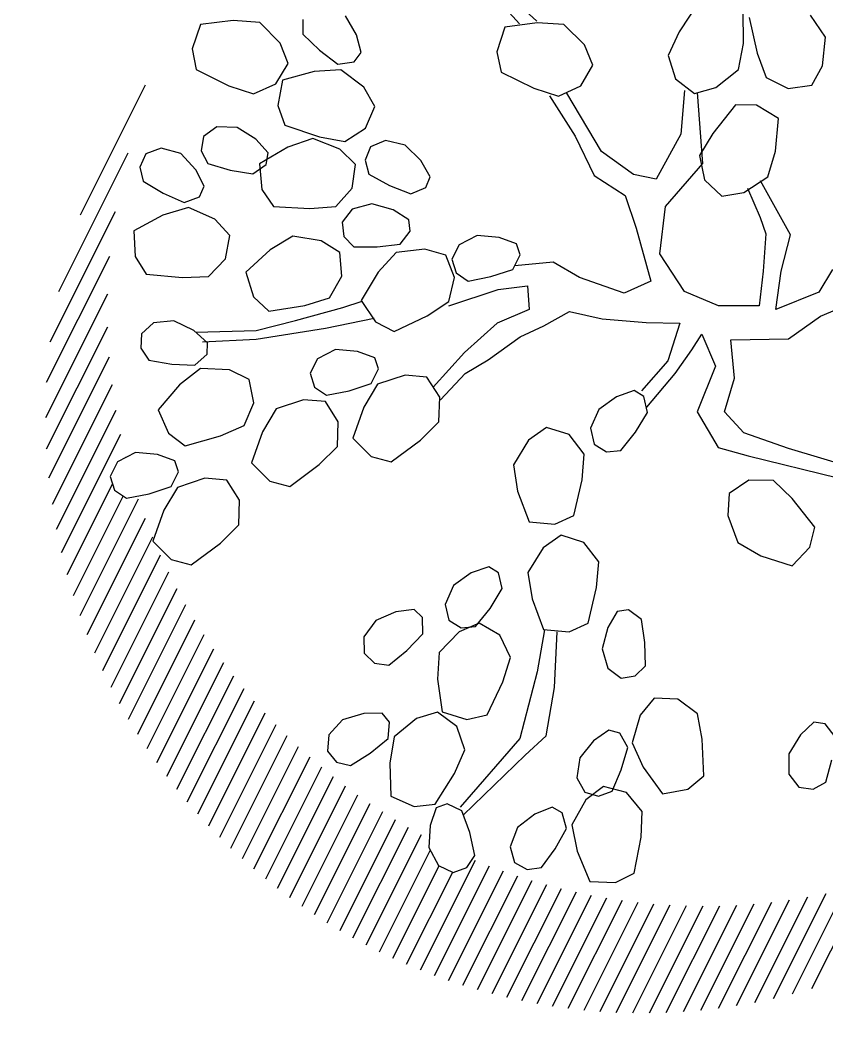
# Model space of a CAD drawing. Extents: x -809667 to 586099, y 3084146 to 3634412.
# Drawn here: x 381280.369 to 381281.369, y 3086172.882 to 3086174.134 of the extents above; entities that cross this region are included whole.
import ezdxf

# ---------------------------------------------------------------- set-up
doc = ezdxf.new("R2010")
doc.units = 0
doc.header["$LTSCALE"] = 0.5
doc.layers.get('0').update_dxf_attribs({"linetype": 'CONTINUOUS'})
doc.layers.add('文字', color=7, linetype='CONTINUOUS')

# ---------------------------------------------------------------- blocks, each defined once
blk = doc.blocks.new('紫薇')
at = {"color": 0}
for p, q in [((298.6172961974517, 344.5892124092206), (325.6190232317895, 350.0449332697317)), ((325.6190232317895, 350.0449332697317), (338.6073490707204, 332.7769548678771)), ((278.1022579669952, 335.9034997513518), (298.6172961974517, 344.5892124092206)), ((267.3284625420347, 314.2668017921969), (278.1022579669952, 335.9034997513518)), ((338.6073490707204, 332.7769548678771), (340.7919921306893, 315.488286412321)), ((243.0480396812782, 326.8338760109618), (246.8804222354665, 315.3777067093179)), ((204.4179439041764, 300.6331061320379), (208.0656473506242, 318.6739686829969)), ((246.8804222354665, 315.3777067093179), (237.8839038591832, 298.0919122984633)), ((266.2734980098903, 295.8911283733323), (267.3284625420347, 314.2668017921969)), ((340.7919921306893, 315.488286412321), (319.2145183999091, 293.8309007370844)), ((471.3169694686367, 230.5872365121613), (385.2805523837451, 316.6236535970238)), ((57.57177859265357, 263.8888908075169), (81.74245021026582, 307.3671524031088)), ((72.0741807455197, 266.3043487975374), (88.99365128669888, 304.9516914514825)), ((205.5042260969058, 285.1985236192122), (204.4179439041764, 300.6331061320379)), ((237.8839038591832, 298.0919122984633), (226.8994977707043, 282.1782527370378)), ((281.4165803836659, 282.9504844425246), (266.2734980098903, 295.8911283733323)), ((319.2145183999091, 293.8309007370844), (301.9465587297454, 280.8281926391646)), ((213.4557603541762, 279.7099758116528), (205.5042260969058, 285.1985236192122)), ((226.8994977707043, 282.1782527370378), (213.4557603541762, 279.7099758116528)), ((226.1412803642452, 276.8277029981837), (247.6799377156422, 282.5193317169324)), ((247.6799377156422, 282.5193317169324), (275.1822440465912, 284.0945457974449)), ((275.1822440465912, 284.0945457974449), (285.593114274554, 265.1606220817193)), ((301.9465587297454, 280.8281926391646), (281.4165803836659, 282.9504844425246)), ((212.410773913376, 256.9356302293018), (226.1412803642452, 276.8277029981837)), ((37.05740179214627, 253.8841225961223), (57.67293766606599, 262.3285336820409)), ((57.67293766606599, 262.3285336820409), (84.73681822419167, 267.4670667489991)), ((84.73681822419167, 267.4670667489991), (97.52164419554174, 250.0478844745085)), ((285.593114274554, 265.1606220817193), (285.3063451256603, 247.7368312841281)), ((323.6793823372573, 258.6002604654059), (339.7833451582119, 264.3243467537686)), ((339.7833451582119, 264.3243467537686), (352.8342525633052, 260.2622830336913)), ((375.4126366330311, 252.7021842142567), (389.5435567433015, 262.3157100630924)), ((389.5435567433015, 262.3157100630924), (403.1976321833208, 261.688996729441)), ((508.768406164294, 175.458130286861), (417.1259036289557, 267.1006328221993)), ((26.03048380464315, 232.3753233244643), (37.05740179214627, 253.8841225961223)), ((208.7630727896467, 238.8947710404173), (212.410773913376, 256.9356302293018)), ((312.065494469367, 244.3210423281416), (323.6793823372573, 258.6002604654059)), ((352.8342525633052, 260.2622830336913), (358.4468504358083, 249.5683712484315)), ((403.1976321833208, 261.688996729441), (411.3340518064797, 252.7637695698068)), ((97.52164419554174, 250.0478844745085), (99.50328829605132, 232.7347735771909)), ((285.3063451256603, 247.7368312841281), (260.8782040560618, 229.3548931153491)), ((358.4468504358083, 249.5683712484315), (356.5163093227893, 237.6434401320294)), ((367.7908496009186, 235.9484734470025), (375.4126366330311, 252.7021842142567)), ((411.3340518064797, 252.7637695698068), (412.4844856476411, 240.7384848287329)), ((221.9200410572812, 223.939257168211), (208.7630727896467, 238.8947710404173)), ((305.8545414386317, 230.1495777340606), (312.065494469367, 244.3210423281416)), ((356.5163093227893, 237.6434401320294), (340.5171787068248, 226.5185198700055)), ((412.4844856476411, 240.7384848287329), (399.8218994922936, 225.9264983600006)), ((-76.48136852309108, 236.6478914050385), (-52.53031011484563, 217.6485090991482)), ((24.75998944044113, 214.0132927233353), (26.03048380464315, 232.3753233244643)), ((99.50328829605132, 232.7347735771909), (77.6731929378584, 211.3320479663089)), ((260.8782040560618, 229.3548931153491), (241.9422612730414, 218.9297830453143)), ((247.8639640295878, 214.3077588537708), (266.3797727078199, 229.8443670878187)), ((266.3797727078199, 229.8443670878187), (288.6566017111763, 229.6178995491937)), ((288.6566017111763, 229.6178995491937), (315.5913088917732, 223.8403826011345)), ((310.3446200117469, 221.5944477813318), (305.8545414386317, 230.1495777340606)), ((365.3688162779436, 220.6664545712993), (367.7908496009186, 235.9484734470025)), ((241.9422612730414, 218.9297830453143), (221.9200410572812, 223.939257168211)), ((323.3955237977207, 217.5323821632192), (310.3446200117469, 221.5944477813318)), ((315.5913088917732, 223.8403826011345), (320.6060053789988, 202.8229492353275)), ((340.5171787068248, 226.5185198700055), (323.3955237977207, 217.5323821632192)), ((371.8779523754492, 213.5262724077329), (365.3688162779436, 220.6664545712993)), ((399.8218994922936, 225.9264983600006), (385.5320247961208, 212.8995563192293)), ((528.7108578230254, 137.8380090984283), (442.672246128699, 223.8766207927547)), ((-100.6441168058664, 191.4623797191307), (-109.1079939492047, 217.6772788548842)), ((-52.53031011484563, 217.6485090991482), (-37.6644503492862, 201.9558655200526)), ((39.75019639823586, 200.8958652121946), (24.75998944044113, 214.0132927233353)), ((239.5607820795849, 197.8810886731371), (247.8639640295878, 214.3077588537708)), ((385.5320247961208, 212.8995563192293), (371.8779523754492, 213.5262724077329)), ((-112.0491410754621, 210.5271025570109), (-108.9266582122073, 180.1152655901387)), ((77.6731929378584, 211.3320479663089), (60.25386064685881, 198.5328405061737)), ((194.792738692835, 200.1073300847784), (209.3064284184948, 209.1326053114608)), ((209.3064284184948, 209.1326053114608), (222.9232621947303, 207.9458519080654)), ((222.9232621947303, 207.9458519080654), (230.6863964386284, 198.6941087851301)), ((365.7244992973283, 191.574101020582), (383.5868411576375, 207.8577771922573)), ((383.5868411576375, 207.8577771922573), (405.8541859053075, 208.5460764477029)), ((405.8541859053075, 208.5460764477029), (433.0033802054822, 203.8792357770726)), ((433.0033802054822, 203.8792357770726), (438.8767200671136, 183.0854009920731)), ((-167.5187413757667, 174.8913459675387), (-161.2672714358196, 196.2742251371965)), ((-37.6644503492862, 201.9558655200526), (-37.45963453687727, 181.3174987277016)), ((60.25386064685881, 198.5328405061737), (39.75019639823586, 200.8958652121946)), ((40.65231213904917, 143.1159439021721), (52.73764590360224, 198.6714984113351)), ((67.24004805646837, 201.0869564032182), (57.57177859265357, 162.4396137474105)), ((186.4895536117256, 183.6806572759524), (194.792738692835, 200.1073300847784)), ((230.6863964386284, 198.6941087851301), (231.3421619236469, 186.631731624715)), ((248.2786359190941, 179.9709732746705), (239.5607820795849, 197.8810886731371)), ((320.6060053789988, 202.8229492353275), (315.7070285733789, 186.099589866586)), ((-89.70182894542813, 172.0568461166695), (-100.6441168058664, 191.4623797191307)), ((231.3421619236469, 186.631731624715), (218.0821452308446, 172.352096172981)), ((315.7070285733789, 186.099589866586), (287.2775516351685, 174.8570559909567)), ((358.1027152854949, 174.8203930063173), (365.7244992973283, 191.574101020582)), ((542.3458766366239, 106.5253207551723), (458.8688228623068, 190.0023745294893)), ((-108.9266582122073, 180.1152655901387), (-109.7806109068915, 158.5161078805104)), ((-37.45963453687727, 181.3174987277016), (-48.61132253613323, 164.8125581359491)), ((183.442158613354, 168.5109595200047), (186.4895536117256, 183.6806572759524)), ((266.2543937610462, 169.8291655750945), (248.2786359190941, 179.9709732746705)), ((438.8767200671136, 183.0854009920731), (434.6684516519308, 166.1750136753544)), ((-157.5776558648795, 152.8596373340115), (-167.5187413757667, 174.8913459675387)), ((-66.98882718756795, 163.7899895468727), (-89.70182894542813, 172.0568461166695)), ((-41.52796809002757, 169.6859906809404), (-27.02556593716145, 135.8695669686422)), ((218.0821452308446, 172.352096172981), (203.2694970350713, 159.9228085363284)), ((287.2775516351685, 174.8570559909567), (266.2543937610462, 169.8291655750945)), ((367.5485192909837, 157.283289601095), (358.1027152854949, 174.8203930063173)), ((-48.61132253613323, 164.8125581359491), (-66.98882718756795, 163.7899895468727)), ((-36.69383540190756, 106.8840592382476), (-51.19623755477369, 164.8550717392936)), ((57.57177859265357, 162.4396137474105), (52.73764590360224, 126.2077290834859)), ((189.6526663890108, 161.1095645660535), (183.442158613354, 168.5109595200047)), ((203.2694970350713, 159.9228085363284), (189.6526663890108, 161.1095645660535)), ((221.6271384060383, 151.8350149868056), (236.7752962978557, 162.2902421252802)), ((236.7752962978557, 162.2902421252802), (253.8379055103287, 163.2752036796883)), ((253.8379055103287, 163.2752036796883), (265.2289331573993, 155.7206663088873)), ((434.6684516519308, 166.1750136753544), (406.7245065309107, 153.7747855344787)), ((552.3636828223825, 78.82984503975604), (470.4542362334905, 160.7392916286481)), ((-144.0137825384736, 140.4177860198542), (-157.5776558648795, 152.8596373340115)), ((-109.7806109068915, 158.5161078805104), (-124.411923575215, 143.9590194681659)), ((265.2289331573993, 155.7206663088873), (267.6220021685585, 143.8828360671178)), ((286.7502264985815, 146.3588411575183), (308.1522933263332, 157.5915123419836)), ((308.1522933263332, 157.5915123419836), (329.8688590154052, 152.6216861223802)), ((329.8688590154052, 152.6216861223802), (354.9529803600162, 141.2355098845437)), ((385.925493741408, 147.8880278477445), (367.5485192909837, 157.283289601095)), ((406.7245065309107, 153.7747855344787), (385.925493741408, 147.8880278477445)), ((-124.411923575215, 143.9590194681659), (-144.0137825384736, 140.4177860198542)), ((-94.64350673276931, 138.9528410220519), (-78.2054289681837, 144.737330772914)), ((-78.2054289681837, 144.737330772914), (-52.48166116606444, 128.2171159749851)), ((211.6958820698783, 139.9700879370794), (221.6271384060383, 151.8350149868056)), ((267.6220021685585, 143.8828360671178), (262.4290296956897, 132.9757737657055)), ((275.136342250742, 132.0796249182895), (286.7502264985815, 146.3588411575183)), ((-108.7810623226687, 122.6124246204272), (-94.64350673276931, 138.9528410220519)), ((-27.02556593716145, 135.8695669686422), (4.396306755952537, 106.8840592382476)), ((21.31577321048826, 116.5458941617981), (40.65231213904917, 143.1159439021721)), ((213.6103373961523, 130.4998231632635), (211.6958820698783, 139.9700879370794)), ((354.9529803600162, 141.2355098845437), (355.3723150473088, 119.6321804048494)), ((-52.48166116606444, 128.2171159749851), (-36.12719046883285, 114.0826143110171)), ((225.0013610366732, 122.9452849822119), (213.6103373961523, 130.4998231632635)), ((262.4290296956897, 132.9757737657055), (243.9545045047998, 126.7767455941066)), ((279.8360852366313, 112.722827016376), (275.136342250742, 132.0796249182895)), ((559.9319397447689, 53.583918587683), (479.1181107751618, 134.3977475572901)), ((-97.7490830309689, 97.3705232301727), (-108.7810623226687, 122.6124246204272)), ((52.73764590360224, 126.2077290834859), (33.40111106261611, 102.0531402947381)), ((243.9545045047998, 126.7767455941066), (225.0013610366732, 122.9452849822119)), ((355.3723150473088, 119.6321804048494), (347.0211542472243, 104.3374481229112)), ((411.7745029758662, 108.823284435086), (424.9337461143732, 121.6923474175856)), ((424.9337461143732, 121.6923474175856), (441.5832427879795, 125.5520161734894)), ((441.5832427879795, 125.5520161734894), (454.0888939863071, 120.0352024314925)), ((454.0888939863071, 120.0352024314925), (458.4517154013738, 108.7734621828422)), ((-36.12719046883285, 114.0826143110171), (-33.86847469303757, 93.56719726789743)), ((4.396306755952537, 106.8840592382476), (21.31577321048826, 116.5458941617981)), ((191.5703791044652, 101.959845087491), (206.7185329897329, 112.4150714175776)), ((206.7185329897329, 112.4150714175776), (230.409960322082, 117.2043967759237)), ((230.409960322082, 117.2043967759237), (249.8656431380659, 106.3515259968117)), ((295.2368620699272, 98.9823682801798), (279.8360852366313, 112.722827016376)), ((565.6848854924319, 30.15330331039149), (485.6984261458565, 110.139762656996)), ((4.396306755952537, 82.729467487894), (-36.69383540190756, 106.8840592382476)), ((33.40111106261611, 102.0531402947381), (33.40111106261611, 73.06763256434351)), ((132.5008577452973, 92.39130537305027), (144.5861915107816, 102.0531402947381)), ((144.5861915107816, 102.0531402947381), (161.5056620510295, 109.2995172282681)), ((161.5056620510295, 109.2995172282681), (178.4251285046339, 106.8840592382476)), ((178.4251285046339, 106.8840592382476), (188.09339796938, 97.2222213530913)), ((190.6610024739057, 82.06144707929343), (191.5703791044652, 101.959845087491)), ((249.8656431380659, 106.3515259968117), (270.7571635888889, 88.39595510158688)), ((347.0211542472243, 104.3374481229112), (316.8485969286412, 99.41337341349572)), ((410.4635670399293, 106.8840592382476), (362.1222278922796, 92.39130537305027)), ((403.9955222029239, 95.44816557783633), (411.7745029758662, 108.823284435086)), ((458.4517154013738, 108.7734621828422), (455.1804291140288, 97.14463347289711)), ((-84.92900266405195, 79.15092012379318), (-97.7490830309689, 97.3705232301727)), ((-33.86847469303757, 93.56719726789743), (-43.32138605695218, 76.03392387460917)), ((188.09339796938, 97.2222213530913), (188.09339796938, 85.1449284395203)), ((316.8485969286412, 99.41337341349572), (295.2368620699272, 98.9823682801798)), ((364.5392962796614, 85.1449284395203), (408.0465027391911, 97.2222213530913)), ((407.4857795489952, 86.43877282645553), (403.9955222029239, 95.44816557783633)), ((455.1804291140288, 97.14463347289711), (438.0222124997526, 87.90712115075439)), ((132.5008577452973, 82.72947044949979), (132.5008577452973, 92.39130537305027)), ((188.09339796938, 85.1449284395203), (180.842196892947, 75.48309351596981)), ((270.7571635888889, 88.39595510158688), (265.1095071006566, 67.53969315532595)), ((287.1931487396359, 87.56038642954081), (270.2736781984568, 87.56038642954081)), ((328.283290897496, 89.97584442142397), (287.1931487396359, 87.56038642954081)), ((306.5296876681969, 75.48309055436403), (364.5392962796614, 85.1449284395203)), ((362.1222278922796, 92.39130537305027), (328.283290897496, 89.97584442142397)), ((419.9914269363508, 80.92195760924369), (407.4857795489952, 86.43877282645553)), ((438.0222124997526, 87.90712115075439), (419.9914269363508, 80.92195760924369)), ((570.0132250830065, 8.147294190130197), (490.6842630464525, 87.4762562266842)), ((-87.452242936939, 27.17391297686845), (-77.7839734731242, 77.89855150599033)), ((-61.5057538067922, 73.18662809487432), (-84.92900266405195, 79.15092012379318)), ((21.31577321048826, 46.49758578557521), (4.396306755952537, 82.729467487894)), ((142.1691231224686, 73.06763256434351), (132.5008577452973, 82.72947044949979)), ((201.5973409255967, 64.55771505925804), (190.6610024739057, 82.06144707929343)), ((393.8178164707497, 68.19186627585441), (416.3562965197489, 76.92331996466964)), ((416.3562965197489, 76.92331996466964), (437.3686194894835, 69.52124718669802)), ((-65.69863970763981, 75.48309055436403), (-68.11570400837809, 48.91304377559572)), ((-43.32138605695218, 76.03392387460917), (-61.5057538067922, 73.18662809487432)), ((33.40111106261611, 73.06763256434351), (35.81817536335438, 27.17391297686845)), ((91.41071967408061, 48.91304377559572), (108.3301902152598, 68.23671658430248)), ((108.3301902152598, 68.23671658430248), (139.7520588217303, 75.48309055436403)), ((161.5056620510295, 73.06763256434351), (142.1691231224686, 73.06763256434351)), ((180.842196892947, 75.48309351596981), (161.5056620510295, 73.06763256434351)), ((265.4395455103368, 70.652174574323), (306.5296876681969, 75.48309055436403)), ((380.6585771432146, 55.32280477043241), (393.8178164707497, 68.19186627585441)), ((437.3686194894835, 69.52124718669802), (460.9986319243908, 55.3621276775375)), ((159.0885977502912, 60.99033965077251), (134.917926132679, 56.1594207091257)), ((202.5958042098209, 60.99033965077251), (159.0885977502912, 60.99033965077251)), ((222.4649403057992, 58.91890799347311), (201.5973409255967, 64.55771505925804)), ((265.1095071006566, 67.53969315532595), (252.8091068286449, 55.19583332818002)), ((573.1781404169888, -12.69529067349504), (494.3909795920481, 66.09187015143107)), ((134.917926132679, 56.1594207091257), (139.7520588217303, 36.83574790041894)), ((252.8091068286449, 55.19583332818002), (222.4649403057992, 58.91890799347311)), ((287.1931487396359, 48.91304377559572), (304.1126192798838, 56.1594207091257)), ((304.1126192798838, 56.1594207091257), (321.0320857344195, 53.74396271724254)), ((321.0320857344195, 53.74396271724254), (330.7003551982343, 44.08212483394891)), ((383.1313946088776, 35.55772488284856), (380.6585771432146, 55.32280477043241)), ((460.9986319243908, 55.3621276775375), (458.9637587163597, 33.85075912158936)), ((-68.11570400837809, 48.91304377559572), (-68.11570400837809, 34.42028991039842)), ((11.6475078323856, 10.26570112165064), (21.31577321048826, 46.49758578557521)), ((59.98884698003531, 24.75845498684794), (91.41071967408061, 48.91304377559572)), ((275.1078149741516, 39.25120885204524), (287.1931487396359, 48.91304377559572)), ((330.7003551982343, 44.08212483394891), (330.7003551982343, 32.00483192037791)), ((575.3645857281517, -32.55940551430103), (497.0361863462022, 45.76899386761943)), ((-68.11570400837809, 34.42028991039842), (-56.03037024382502, 5.434782178141177)), ((139.7520588217303, 36.83574790041894), (168.7568631274626, 34.42028991039842)), ((168.7568631274626, 34.42028991039842), (202.5958042098209, 19.92753604520112)), ((275.1078149741516, 29.58937392849475), (275.1078149741516, 39.25120885204524)), ((396.8734529344365, 20.15837534051389), (383.1313946088776, 35.55772488284856)), ((458.9637587163597, 33.85075912158936), (448.9309287946671, 19.60249445308)), ((-70.53277239669114, 0.6038632364943624), (-87.452242936939, 27.17391297686845)), ((35.81817536335438, 27.17391297686845), (59.98884698003531, 24.75845498684794)), ((284.7760803513229, 19.92753604520112), (275.1078149741516, 29.58937392849475)), ((330.7003551982343, 32.00483192037791), (323.4491541218013, 22.34299699682742)), ((473.3073124270886, 19.92753604520112), (490.2267829682678, 27.17391297686845)), ((490.2267829682678, 27.17391297686845), (507.1462494218722, 24.75845498684794)), ((499.2404003483243, 25.88711033581058), (498.777627275922, 26.34988340822747)), ((108.3301902152598, 24.75845498684794), (84.15951859764755, 10.26570112165064)), ((132.5008577452973, 19.92753604520112), (108.3301902152598, 24.75845498684794)), ((154.2544609745964, 17.51207805331796), (132.5008577452973, 19.92753604520112)), ((185.6763336686417, 7.850240170024335), (154.2544609745964, 17.51207805331796)), ((202.5958042098209, 19.92753604520112), (236.4347412036732, 0.6038632364943624)), ((238.8518095919862, 10.26570112165064), (255.7712760455906, 17.51207805331796)), ((255.7712760455906, 17.51207805331796), (279.9419476632029, 17.51207805331796)), ((279.9419476632029, 17.51207805331796), (296.8614182034507, 3.019324188120663)), ((304.1126192798838, 19.92753604520112), (284.7760803513229, 19.92753604520112)), ((323.4491541218013, 22.34299699682742), (304.1126192798838, 19.92753604520112)), ((321.0320857344195, -1.811594753526151), (325.8662225101143, 17.51207805331796)), ((325.8662225101143, 17.51207805331796), (342.7856889637187, 24.75845498684794)), ((342.7856889637187, 24.75845498684794), (366.9563605803996, 24.75845498684794)), ((366.9563605803996, 24.75845498684794), (383.8758311215788, 10.26570112165064)), ((418.3944969139993, 18.13414336834103), (396.8734529344365, 20.15837534051389)), ((448.9309287946671, 19.60249445308), (418.3944969139993, 18.13414336834103)), ((461.2219786625355, 10.26570112165064), (473.3073124270886, 19.92753604520112)), ((507.1462494218722, 24.75845498684794), (516.8145188866183, 15.09661710169166)), ((-11.6475078323856, -10.26570112165064), (11.6475078323856, 10.26570112165064)), ((84.15951859764755, 10.26570112165064), (50.32057751622051, -4.227052743546665)), ((234.0176728162915, -9.057971687056124), (238.8518095919862, 10.26570112165064)), ((383.8758311215788, 10.26570112165064), (400.7952975751832, -11.47342967707664)), ((461.2219786625355, 0.6038661981001496), (461.2219786625355, 10.26570112165064)), ((516.8145188866183, 15.09661710169166), (516.8145188866183, 3.019324188120663)), ((-56.03037024382502, -28.38164153229445), (-70.53277239669114, 0.6038632364943624)), ((-56.03037024382502, 5.434782178141177), (-43.94503647834063, -21.13526460062712)), ((207.4299368979409, 3.019324188120663), (185.6763336686417, 7.850240170024335)), ((234.0176728162915, -11.47342967707664), (207.4299368979409, 3.019324188120663)), ((296.8614182034507, 3.019324188120663), (313.7808846579865, -18.71980661060661)), ((470.8902440397069, -9.057971687056124), (461.2219786625355, 0.6038661981001496)), ((516.8145188866183, 3.019324188120663), (509.5633178101853, -6.642510735429823)), ((576.7092722457892, -51.58176156165428), (516.8145188866038, 8.312991797545692)), ((50.32057751622051, -4.227052743546665), (23.73284159786999, -13.88888766709715)), ((328.2832868108526, -21.13526460062712), (321.0320857344195, -1.811594753526151)), ((509.5633178101853, -6.642510735429823), (490.2267829682678, -9.057971687056124)), ((577.3166555049538, -69.86681435041828), (511.505070714702, -4.055229560181033)), ((-111.6229104679078, -11.47342967707664), (-94.70344401337206, -25.96618354227394)), ((-43.94503647834063, -21.13526460062712), (-11.6475078323856, -10.26570112165064)), ((23.73284159786999, -13.88888766709715), (43.06937643978745, -40.45893740747124)), ((241.2688738927245, -28.38164153229445), (234.0176728162915, -9.057971687056124)), ((400.7952975751832, -11.47342967707664), (391.1270321980119, -30.79710248392075)), ((424.9659732794389, -18.71980661060661), (441.8854397339746, -11.47342967707664)), ((441.8854397339746, -11.47342967707664), (466.0561113506556, -11.47342967707664)), ((466.0561113506556, -11.47342967707664), (482.9755818918347, -25.96618354227394)), ((490.2267829682678, -9.057971687056124), (470.8902440397069, -9.057971687056124)), ((577.2686750931607, -87.49650346831186), (499.9973301359278, -10.22515851107892)), ((313.7808846579865, -18.71980661060661), (304.1126192798838, -38.04347941745073)), ((347.6198257394135, -30.79710248392075), (328.2832868108526, -21.13526460062712)), ((420.1318365037441, -38.04347941745073), (424.9659732794389, -18.71980661060661)), ((-94.70344401337206, -25.96618354227394), (-56.03037024382502, -28.38164153229445)), ((9.230439445003867, -28.38164153229445), (6.813371056690812, -57.3671492645517)), ((21.31577321048826, -38.04347941745073), (9.230439445003867, -28.38164153229445)), ((260.6054128212854, -38.04347941745073), (241.2688738927245, -28.38164153229445)), ((376.6246300451458, -40.45893740747124), (347.6198257394135, -30.79710248392075)), ((391.1270321980119, -30.79710248392075), (376.6246300451458, -40.45893740747124)), ((482.9755818918347, -25.96618354227394), (499.8950483454391, -47.70531434100121)), ((576.6309971970768, -104.5364951019001), (499.6405828895367, -27.54608079436002)), ((-12.52316378429532, -40.45893740747124), (-58.44743863120675, -54.95169127453119)), ((-5.271962707862258, -71.859903129749), (-12.52316378429532, -40.45893740747124)), ((40.65231213904917, -52.53623328264803), (21.31577321048826, -38.04347941745073)), ((43.06937643978745, -40.45893740747124), (72.0741807455197, -57.3671492645517)), ((289.6102171270177, -47.70531434100121), (260.6054128212854, -38.04347941745073)), ((304.1126192798838, -38.04347941745073), (289.6102171270177, -47.70531434100121)), ((427.3830375801772, -57.3671492645517), (420.1318365037441, -38.04347941745073)), ((-89.86930723767728, -45.2898563509807), (-121.2911799317226, -42.8743953993544)), ((-58.44743863120675, -54.95169127453119), (-89.86930723767728, -45.2898563509807)), ((499.8950483454391, -47.70531434100121), (490.2267829682678, -67.02898714784533)), ((575.4571837442636, -121.040351178759), (498.722821844116, -44.30598927859683)), ((6.813371056690812, -57.3671492645517), (33.40111106261611, -88.7681179465726)), ((72.0741807455197, -71.859903129749), (40.65231213904917, -52.53623328264803)), ((71.6946700932458, -62.60843380261213), (77.90517786890268, -55.20703884866089)), ((77.90517786890268, -55.20703884866089), (93.37358841858804, -55.57394669856876)), ((93.37358841858804, -55.57394669856876), (110.9925361145288, -60.8985259430483)), ((446.7195765087381, -67.02898714784533), (427.3830375801772, -57.3671492645517)), ((72.89048138167709, -76.22447221446782), (71.6946700932458, -62.60843380261213)), ((110.9925361145288, -60.8985259430483), (122.4009729037061, -73.62449751328677)), ((141.0632468052208, -73.04816082585603), (157.1874278746545, -61.35269187297672)), ((157.1874278746545, -61.35269187297672), (174.8063724394888, -66.67726848926395)), ((174.8063724394888, -66.67726848926395), (193.3221811186522, -82.21387672331184)), ((475.7243808154017, -76.69082207139581), (446.7195765087381, -67.02898714784533)), ((490.2267829682678, -67.02898714784533), (475.7243808154017, -76.69082207139581)), ((573.7915732748224, -137.0524102390045), (497.2925952241494, -60.55343218831695)), ((11.6475078323856, -96.01449191849679), (-5.271962707862258, -71.859903129749)), ((122.4009729037061, -73.62449751328677), (123.5967873223126, -87.24053855333477)), ((134.1969735454768, -92.51193293835968), (141.0632468052208, -73.04816082585603)), ((87.70312957651913, -88.65375985298306), (72.89048138167709, -76.22447221446782)), ((193.3221811186522, -82.21387672331184), (196.9674848914146, -104.1915963133797)), ((571.6713295081863, -152.6098360019969), (495.3903584401414, -76.32886493392289)), ((33.40111106261611, -88.7681179465726), (26.14990998618305, -122.5845416588709)), ((104.0684030130506, -99.2326944237575), (87.70312957651913, -88.65375985298306)), ((123.5967873223126, -87.24053855333477), (115.8336530793458, -96.49228167813271)), ((142.7991120619699, -112.3426177976653), (134.1969735454768, -92.51193293835968)), ((569.1279341203626, -167.7441101438599), (493.0502117612632, -91.66638778476045)), ((1.979238368570805, -117.7536227172241), (11.6475078323856, -96.01449191849679)), ((115.8336530793458, -96.49228167813271), (104.0684030130506, -99.2326944237575)), ((196.9674848914146, -104.1915963133797), (195.9549042265862, -131.7203600583598)), ((566.1882977040659, -182.4821432572498), (490.301180745475, -106.5950262986589)), ((-29.4426343254745, -141.9082144675776), (1.979238368570805, -117.7536227172241)), ((158.8075734479353, -138.3879415811971), (142.7991120619699, -112.3426177976653)), ((26.14990998618305, -122.5845416588709), (4.396306755952537, -137.0772955240682)), ((562.8756018829445, -196.8471169657423), (487.1681784447283, -121.1396935275407)), ((195.9549042265862, -131.7203600583598), (176.1275658048689, -140.3085110420361)), ((-77.7839734731242, -175.7246381798759), (-29.4426343254745, -141.9082144675776)), ((4.396306755952537, -137.0772955240682), (-60.86450293194503, -178.1400961698964)), ((176.1275658048689, -140.3085110420361), (158.8075734479353, -138.3879415811971)), ((559.2099479891767, -210.8591326016758), (483.6727409727318, -135.3219255852164)), ((157.9827132597566, -162.420142008923), (174.1068943282589, -150.7246730560437)), ((174.1068943282589, -150.7246730560437), (191.7258388930932, -156.0492496741936)), ((555.2088638697751, -224.5357180119026), (479.8335983551515, -149.160452497279)), ((-9.188326003029943, -163.493899111636), (10.31011515855789, -156.7267042947933)), ((10.31011515855789, -156.7267042947933), (29.50726344715804, -162.0410910630599)), ((191.7258388930932, -156.0492496741936), (210.2416475722566, -171.5858579063788)), ((233.6381621640176, -164.0577108608559), (239.8486699396744, -156.6563159069046)), ((239.8486699396744, -156.6563159069046), (255.3170804893598, -157.0232237568125)), ((255.3170804893598, -157.0232237568125), (272.9360281853005, -162.347803001292)), ((-19.32923410553485, -182.5835515940562), (-9.188326003029943, -163.493899111636)), ((29.50726344715804, -162.0410910630599), (36.32957407273352, -179.1359558319673)), ((151.1164399990812, -181.8839141232893), (157.9827132597566, -162.420142008923)), ((234.8339734524488, -177.6737492745742), (233.6381621640176, -164.0577108608559)), ((272.9360281853005, -162.347803001292), (284.3444649744779, -175.0737745715305)), ((310.2542634671554, -170.896204826422), (325.4453736450523, -167.9574095169082)), ((325.4453736450523, -167.9574095169082), (343.7943800603971, -169.4039314175025)), ((550.8877048440481, -237.8922285158478), (475.6671234814567, -162.6716471532709)), ((210.2416475722566, -171.5858579063788), (213.886951345019, -193.5635774983093)), ((284.3444649744779, -175.0737745715305), (285.5402793930843, -188.6898156115785)), ((305.7641848940402, -179.4513347791508), (310.2542634671554, -170.896204826422)), ((343.7943800603971, -169.4039314175025), (357.6533042835072, -179.4055813690647)), ((546.259974462213, -250.9421676637139), (471.1876893734152, -175.869882574887)), ((-29.71117579191923, -211.3384644566104), (-19.32923410553485, -182.5835515940562)), ((36.32957407273352, -179.1359558319673), (35.72698250971735, -203.299114770256)), ((159.7185785155743, -201.7145989825949), (151.1164399990812, -181.8839141232893)), ((249.6466216472909, -190.1030369112268), (234.8339734524488, -177.6737492745742)), ((309.8349287807941, -192.4995343061164), (305.7641848940402, -179.4513347791508)), ((357.6533042835072, -179.4055813690647), (361.7240517893806, -192.4537827959284)), ((213.886951345019, -193.5635774983093), (212.8743706801906, -221.0923412432894)), ((266.0118950838223, -200.6819714820012), (249.6466216472909, -190.1030369112268)), ((285.5402793930843, -188.6898156115785), (277.7771451501176, -197.9415587363765)), ((326.9565836908296, -201.4856720129028), (309.8349287807941, -192.4995343061164)), ((361.7240517893806, -192.4537827959284), (356.1114539159462, -203.1476945811883)), ((541.3375836406776, -263.697446371807), (466.4079564757849, -188.7678192068997)), ((175.727039902471, -227.759922764264), (159.7185785155743, -201.7145989825949)), ((249.0032895794138, -213.8999914331362), (262.2638636389747, -199.0362642845139)), ((262.2638636389747, -199.0362642845139), (280.6128664352, -200.4827842852101)), ((277.7771451501176, -197.9415587363765), (266.0118950838223, -200.6819714820012)), ((280.6128664352, -200.4827842852101), (302.0149332629517, -211.7154554696754)), ((345.2007556566969, -208.3330233665183), (326.9565836908296, -201.4856720129028)), ((536.1310618360003, -276.1685940967873), (461.3391058170091, -201.3766380778106)), ((-20.41389885824174, -226.0772352302447), (-29.71117579191923, -211.3384644566104)), ((35.72698250971735, -203.299114770256), (20.81691914796829, -219.852012055926)), ((356.1114539159462, -203.1476945811883), (345.2007556566969, -208.3330233665183)), ((20.81691914796829, -219.852012055926), (-1.337268739007413, -236.2242480656132)), ((246.4437521183863, -234.3800525022671), (249.0032895794138, -213.8999914331362)), ((302.0149332629517, -211.7154554696754), (310.2612618561834, -232.4110217271373)), ((530.6497304449149, -288.3649322353303), (455.991029779485, -213.7062315699295)), ((-1.337268739007413, -236.2242480656132), (-20.41389885824174, -226.0772352302447)), ((132.4041834240779, -238.9719328666106), (140.2403596164659, -227.7727896245196)), ((140.2403596164659, -227.7727896245196), (149.7554095573723, -226.0950295971707)), ((149.7554095573723, -226.0950295971707), (161.3690556827933, -236.3189999582246)), ((193.0470322584733, -229.6804922269657), (175.727039902471, -227.759922764264)), ((212.8743706801906, -221.0923412432894), (193.0470322584733, -229.6804922269657)), ((219.5152706634253, -269.9275383045897), (202.5958042098209, -226.4492767089978)), ((212.2640695869923, -221.6183577654883), (229.1835401272401, -253.0193264493719)), ((524.9018461206579, -300.2947174407891), (450.3724892898026, -225.7653606099193)), ((161.3690556827933, -236.3189999582246), (171.4433790938929, -251.723105574958)), ((259.0753270788118, -251.9213227825239), (246.4437521183863, -234.3800525022671)), ((310.2612618561834, -232.4110217271373), (315.1400275565684, -259.5229342048988)), ((135.7619381714612, -258.0147063201293), (132.4041834240779, -238.9719328666106)), ((359.6348598022014, -253.8309480836615), (363.1251171482727, -244.8215553322807)), ((363.1251171482727, -244.8215553322807), (377.8846126133576, -240.1778886867687)), ((377.8846126133576, -240.1778886867687), (396.2792423060164, -239.5328611629084)), ((396.2792423060164, -239.5328611629084), (411.1836108416319, -247.8972249133512)), ((518.8947198786773, -311.9652607284952), (444.4912441209308, -237.5617849707487)), ((171.4433790938929, -251.723105574958), (172.0026518553495, -268.8049671938643)), ((229.1835401272401, -253.0193264493719), (260.6054128212854, -301.3285040268674)), ((280.2677272511646, -273.9556573973969), (259.0753270788118, -251.9213227825239)), ((411.1836108416319, -247.8972249133512), (416.7087452076375, -260.3992021949962)), ((512.6348165193631, -323.3830268988095), (438.354161441719, -249.1023718211509)), ((141.4984568813816, -276.6380353560671), (135.7619381714612, -258.0147063201293)), ((315.1400275565684, -259.5229342048988), (297.5990451974794, -272.1401297757402)), ((307.3584118131548, -275.0250531928614), (318.8466258719563, -258.7525565521792)), ((318.8466258719563, -258.7525565521792), (337.2412517536432, -258.1075275531039)), ((337.2412517536432, -258.1075275531039), (359.7797318026423, -266.8389812400565)), ((365.1599903572351, -266.3329238900915), (359.6348598022014, -253.8309480836615)), ((416.7087452076375, -260.3992021949962), (412.3459237916395, -271.6609424436465)), ((506.1278378920397, -334.5537178011728), (431.9673065930256, -260.3931865021586)), ((172.0026518553495, -268.8049671938643), (164.1664763716981, -280.0041144611314)), ((238.8518095919862, -306.1594229685143), (219.5152706634253, -269.9275383045897)), ((359.7797318026423, -266.8389812400565), (370.3212816640735, -286.4650894766673)), ((383.190775920637, -273.3180874297395), (365.1599903572351, -266.3329238900915)), ((152.2726646745577, -282.1013143667951), (141.4984568813816, -276.6380353560671)), ((297.5990451974794, -272.1401297757402), (280.2677272511646, -273.9556573973969)), ((307.1394407544285, -295.6632746541873), (307.3584118131548, -275.0250531928614)), ((402.0941228121519, -278.050899236463), (383.190775920637, -273.3180874297395)), ((412.3459237916395, -271.6609424436465), (402.0941228121519, -278.050899236463)), ((499.3787927625235, -345.4823422012851), (425.3360191998363, -271.4395686385978)), ((164.1664763716981, -280.0041144611314), (152.2726646745577, -282.1013143667951)), ((370.3212816640735, -286.4650894766673), (378.2451344374567, -312.8482414903119)), ((492.39205546421, -356.1732744326582), (418.4649770643446, -282.2461960327928)), ((321.6799679026008, -311.6578337075189), (307.1394407544285, -295.6632746541873)), ((485.1714150616608, -366.6303035597666), (411.3582497761963, -292.8171382743167)), ((260.6054128212854, -301.3285040268674), (325.8662225101143, -339.9758466808125)), ((477.7201164016733, -376.8566744294367), (404.0193435769033, -303.1559016046522)), ((112.7298211855814, -328.650092988275), (124.5137379961088, -311.705375877209)), ((124.5137379961088, -311.705375877209), (143.1629116302356, -304.7066951496527)), ((143.1629116302356, -304.7066951496527), (158.7379153575748, -314.5147317824885)), ((260.6054128212854, -315.8212578920648), (238.8518095919862, -306.1594229685143)), ((345.235885091126, -331.1449702931568), (321.6799679026008, -311.6578337075189)), ((378.2451344374567, -312.8482414903119), (362.2492297049612, -327.3744494589046)), ((158.7379153575748, -314.5147317824885), (172.468421808444, -334.4068045513704)), ((179.6617410955951, -323.5677053211257), (187.6132753528655, -318.0791575117037)), ((187.6132753528655, -318.0791575117037), (202.4300616737455, -322.5366444056854)), ((325.8662225101143, -347.2222236143425), (260.6054128212854, -315.8212578920648)), ((470.0408941467758, -386.8551217042259), (396.4512387024879, -313.265466259938)), ((115.7626905813813, -350.0523020392284), (112.7298211855814, -328.650092988275)), ((177.2024051249027, -337.0130812292919), (179.6617410955951, -323.5677053211257)), ((202.4300616737455, -322.5366444056854), (218.0050677228719, -332.344684404321)), ((362.2492297049612, -327.3744494589046), (345.235885091126, -331.1449702931568)), ((462.1360006612376, -396.6278977483162), (388.6564201788278, -323.1483172659064)), ((172.468421808444, -334.4068045513704), (170.1524739526212, -356.5640783803537)), ((188.1868112143129, -352.9267407888547), (177.2024051249027, -337.0130812292919)), ((218.0050677228719, -332.344684404321), (225.628537193872, -347.6412688465789)), ((325.6521502193063, -343.4576676944271), (335.552021574229, -334.0332836890593)), ((335.552021574229, -334.0332836890593), (345.2108534248546, -334.2741599166766)), ((345.2108534248546, -334.2741599166766), (354.5683895461261, -346.5966135719791)), ((454.0072284353373, -406.1767950520734), (380.6369028402842, -332.8064694570494)), ((325.1700769281015, -362.7881964789703), (325.6521502193063, -343.4576676944271)), ((354.5683895461261, -346.5966135719791), (361.3907000692561, -363.6914824256673)), ((445.6559275829932, -415.5031637294451), (372.3942511779605, -342.2414873244124)), ((124.287763136439, -379.4113358249888), (115.7626905813813, -350.0523020392284)), ((201.1591003732756, -367.4682587729767), (188.1868112143129, -352.9267407888547)), ((225.628537193872, -347.6412688465789), (223.1692035449669, -361.0866481186822)), ((437.0830188179098, -424.607924493961), (363.9295944827027, -351.4545001587539)), ((170.1524739526212, -356.5640783803537), (161.8728724727407, -382.8377601234242)), ((190.1745437718928, -372.3846743395552), (206.7652881462127, -361.3610447077081)), ((206.7652881462127, -361.3610447077081), (224.1507773017511, -367.4044783795252)), ((223.1692035449669, -361.0866481186822), (213.229786333628, -367.9473324576393)), ((327.1027139211074, -382.1789402896538), (325.1700769281015, -362.7881964789703)), ((9.707876415923238, -383.3069238020107), (14.04728230461478, -370.3455958133563)), ((14.04728230461478, -370.3455958133563), (22.69620225485414, -366.0389454001561)), ((22.69620225485414, -366.0389454001561), (36.73201900720596, -372.5506421392784)), ((213.229786333628, -367.9473324576393), (201.1591003732756, -367.4682587729767)), ((224.1507773017511, -367.4044783795252), (242.0131191620603, -383.6881545530632)), ((246.5770736159757, -371.5061910720542), (253.0862097134814, -364.3660089066252)), ((247.21286985185, -385.1598436916247), (246.5770736159757, -371.5061910720542)), ((253.0862097134814, -364.3660089066252), (268.5265152314678, -365.3676634514704)), ((268.5265152314678, -365.3676634514704), (285.9120074072853, -371.4110998762771)), ((285.9120074072853, -371.4110998762771), (296.7883604662493, -384.5947157135233)), ((361.3907000692561, -363.6914824256673), (358.554178844206, -380.5454709669575)), ((428.2890022028587, -433.4915774086257), (360.9726815871982, -366.1752567929507)), ((36.73201900720596, -372.5506421392784), (50.76036661211401, -384.4663429362699)), ((140.4776007989421, -385.8580310055986), (124.287763136439, -379.4113358249888)), ((182.5149738332257, -391.550141246058), (190.1745437718928, -372.3846743395552)), ((50.76036661211401, -384.4663429362699), (56.13979244418442, -400.6886904882267)), ((161.8728724727407, -382.8377601234242), (140.4776007989421, -385.8580310055986)), ((242.0131191620603, -383.6881545530632), (244.7530536232516, -405.7970024896786)), ((261.5027445480227, -398.1867857305333), (247.21286985185, -385.1598436916247)), ((296.7883604662493, -384.5947157135233), (297.4241597214714, -398.2483710860834)), ((336.5807683132589, -389.6687637893483), (327.1027139211074, -382.1789402896538)), ((400.5790677390905, -458.8146515338449), (327.8587610472168, -386.0943448419857)), ((358.554178844206, -380.5454709669575), (348.6543073877692, -389.9698590571061)), ((419.2739618682826, -442.1542066037073), (358.0987659692764, -380.979010704672)), ((190.2957104369998, -411.7172676390037), (182.5149738332257, -391.550141246058)), ((390.8972900503431, -466.8105433747405), (318.2863145324372, -394.1995678568201)), ((348.6543073877692, -389.9698590571061), (336.5807683132589, -389.6687637893483)), ((410.0375668035704, -450.5954810686235), (349.0424471197475, -389.6003613848297)), ((29.10818070638925, -416.8489762125537), (18.3269134843722, -400.6162836337462)), ((56.13979244418442, -400.6886904882267), (51.80038837715983, -413.6500221369788)), ((244.7530536232516, -405.7970024896786), (242.61113249138, -433.2609848463908)), ((277.4199017453939, -409.4286778336391), (261.5027445480227, -398.1867857305333)), ((297.4241597214714, -398.2483710860834), (289.2877400983125, -407.1735982457176)), ((380.9906225255545, -474.581545379624), (308.4898212995759, -402.0807441536454)), ((51.80038837715983, -413.6500221369788), (40.98923910222948, -419.033334822394)), ((205.2213833639398, -438.3978601088747), (190.2957104369998, -411.7172676390037)), ((289.2877400983125, -407.1735982457176), (277.4199017453939, -409.4286778336391)), ((370.8570017446182, -482.1255941283598), (298.4674412465829, -409.7360336303245)), ((40.98923910222948, -419.033334822394), (29.10818070638925, -416.8489762125537)), ((360.4938917097461, -489.4401536231162), (288.2168722722272, -417.1631341856264)), ((349.8982582481694, -496.5221896912553), (277.7353273031185, -424.3592587462044)), ((222.447923974134, -441.0278830984607), (205.2213833639398, -438.3978601088747)), ((242.61113249138, -433.2609848463908), (222.447923974134, -441.0278830984607)), ((327.9945981621422, -509.9738686645287), (256.0655590007955, -438.0448295031965)), ((339.0665375661629, -503.3681385388772), (267.0195057944948, -431.3211067671946)), ((316.6776951024658, -516.3346351344953), (244.8690481248486, -444.5259881569073)), ((305.1104154049244, -522.4450249666115), (233.4248942236009, -450.7595037853171)), ((281.1993309747486, -533.88927959578), (209.7697709441127, -462.4597195651149)), ((293.2866129554459, -528.2988920468488), (221.7273184620135, -456.7395975533873)), ((256.2018748782721, -544.2471625586622), (185.044180297642, -473.0894679780467)), ((268.8407095264993, -539.2083276772173), (197.5448458859319, -467.9124640366354)), ((243.2728066280542, -548.9957638380874), (172.2583325573651, -477.9812897673983)), ((216.497157652484, -557.5754539218324), (145.7870230566186, -486.865319325967)), ((230.0421773183189, -553.4428040580242), (159.1766362249036, -482.5772629646235)), ((173.8195271003642, -567.9308319587144), (103.6240846639266, -497.7353895222768)), ((188.4036357410077, -564.8372710697295), (118.0274207865587, -494.4610561152804)), ((202.6231782370887, -561.3791440361238), (132.0758073026664, -490.8317731017014)), ((111.3437112318352, -576.1656942088739), (42.00192116921244, -506.8239041462366)), ((127.6431887098006, -574.7875021571526), (58.06400309555465, -505.2083165429067)), ((143.4667134846386, -572.933357402304), (73.6678211926046, -503.1344651102554)), ((158.8489893101796, -570.6379636981874), (88.84539865556872, -500.6343730436056)), ((94.52706338952703, -577.0267158961797), (25.44373311291565, -507.9433856195828))]:
    blk.add_line(p, q, dxfattribs=at)
blk = doc.blocks.new('23424')
at = {"layer": '文字', "color": 8, "linetype": 'Continuous'}
for points in [[(382031.8779007389, 3087699.872879809, 0.2936854508029441), (382027.6319991132, 3087703.265543549, 0.4292249617837921), (382024.7950321917, 3087700.003212432, 0.3319529453537396)], [(382031.3182360328, 3087699.654603877, 0.2789047855136092), (382027.6299027781, 3087702.664694107, 0.4335754874115339), (382025.3946576678, 3087699.98201601, 0.4256740625319647)]]:
    blk.add_lwpolyline(points, format="xyb", dxfattribs=at)
at = {"layer": '文字', "color": 8, "linetype": 'Continuous', "xscale": -0.00148055020779717, "yscale": 0.00148055020779717, "zscale": 0.00148055020779717, "rotation": 18.3940818516088}
blk.add_blockref('紫薇', (382026.8719370769, 3087701.49647729), dxfattribs=at)

msp = doc.modelspace()

# ---------------------------------------------------------------- block references
at = {"layer": '文字', "color": 8, "linetype": 'Continuous'}
msp.add_blockref('23424', (-745.6580644398928, -1527.707586588804), dxfattribs=at)

doc.saveas('drawing.dxf')
